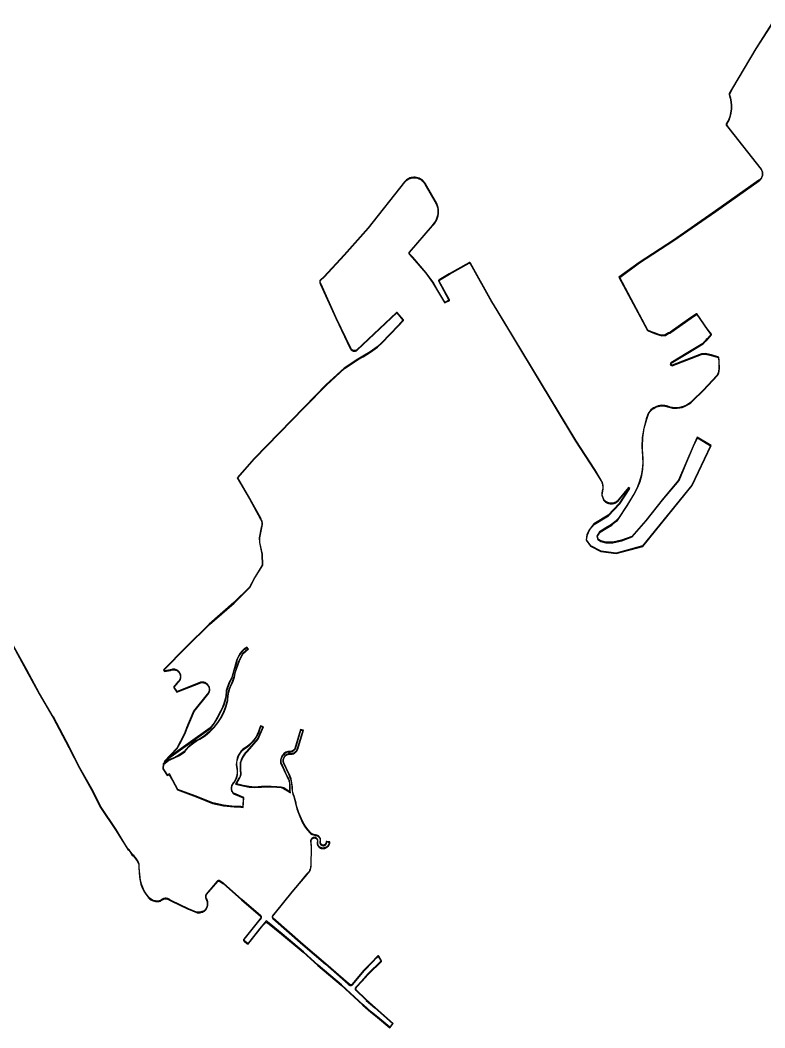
# Model space of a CAD drawing. Header units: millimetres. Extents: x 676447 to 689606, y 7455628 to 7463967.
# Drawn here: x 679848 to 680904, y 7461686 to 7463115 of the extents above; entities that cross this region are included whole.
import ezdxf

# ---------------------------------------------------------------- set-up
doc = ezdxf.new("R2010")
doc.units = ezdxf.units.MM
doc.header["$LTSCALE"] = 0.1
doc.header["$MEASUREMENT"] = 0
doc.layers.add('MUB_MEIOFIO', color=7, linetype='Continuous')
doc.layers.add('MUB_QUADRAS', color=7, linetype='Continuous')

msp = doc.modelspace()

# ---------------------------------------------------------------- linework, layer by layer
at = {"layer": 'MUB_MEIOFIO', "color": 244, "linetype": 'Continuous'}
msp.add_lwpolyline([(680916.5, 7463115), (680890.8, 7463074.9), (680890.8, 7463074.8), (680857.6, 7463019.1), (680853.1, 7463011), (680853, 7463010.9), (680852.9, 7463010.7), (680852.9, 7463010.5), (680852.9, 7463010.3), (680852.9, 7463010.2), (680852.9, 7463009.9), (680852.9, 7463009.8), (680852.9, 7463009.7), (680854.6, 7463004.2), (680855.5, 7462999.3), (680855.9, 7462994), (680855.8, 7462988.7), (680855.1, 7462983.4), (680853.8, 7462978.3), (680852, 7462973.3), (680848.8, 7462967.8), (680848.8, 7462967.8), (680848.8, 7462967.7), (680848.7, 7462967.5), (680848.6, 7462967.3), (680848.6, 7462967.2), (680848.6, 7462967), (680848.6, 7462966.8), (680848.7, 7462966.6), (680848.7, 7462966.4), (680848.8, 7462966.2), (680848.9, 7462966.1), (680849, 7462965.9), (680852.5, 7462961.2), (680898.2, 7462903.2), (680898.8, 7462902.2), (680899.3, 7462901.1), (680899.6, 7462900), (680899.9, 7462898.8), (680900, 7462897.7), (680900, 7462896.5), (680899.9, 7462895.4), (680899.6, 7462894.2), (680899.3, 7462893.1), (680898.8, 7462892.1), (680898.2, 7462891.1), (680897.5, 7462890.1), (680896.7, 7462889.3), (680895.9, 7462888.5), (680895.2, 7462888), (680833.5, 7462844.6), (680774.1, 7462803.2), (680725.5, 7462771.5), (680696.8, 7462750.4), (680737.1, 7462674.8), (680742.5, 7462672.5), (680748.5, 7462670.4), (680753, 7462668.7), (680757.7, 7462667.5), (680762.7, 7462668), (680767.2, 7462670.8), (680769.8, 7462671.4), (680769.9, 7462671.9), (680769.9, 7462672), (680769.9, 7462672), (680770, 7462672), (680770, 7462672), (680770, 7462672.1), (680770.1, 7462672.1), (680799.3, 7462692.5), (680806.9, 7462697.9), (680806.9, 7462697.9), (680807, 7462697.9), (680807, 7462697.9), (680807, 7462697.9), (680807, 7462697.9), (680807.1, 7462697.9), (680807.1, 7462697.9), (680807.1, 7462697.9), (680807.1, 7462697.9), (680807.2, 7462697.9), (680807.2, 7462697.9), (680807.2, 7462697.9), (680821.9, 7462676.5), (680827.2, 7462669.5), (680827.2, 7462669.5), (680827.2, 7462669.5), (680827.2, 7462669.5), (680827.2, 7462669.4), (680827.2, 7462669.4), (680827.2, 7462669.4), (680827.2, 7462669.4), (680827.2, 7462669.3), (680827.2, 7462669.3), (680827.2, 7462669.3), (680822.1, 7462663.5), (680820.6, 7462662), (680818.8, 7462660.3), (680817.3, 7462658.5), (680815.5, 7462656.7), (680813.5, 7462655.1), (680794.2, 7462643.7), (680770.3, 7462629.2), (680769.6, 7462626.5), (680772.1, 7462625), (680813.9, 7462640.9), (680819.7, 7462641.4), (680827.6, 7462639.6), (680837.5, 7462636.6), (680838.2, 7462632.1), (680838.2, 7462627.8), (680838.6, 7462624.2), (680838.5, 7462620.9), (680838, 7462617.4), (680837.4, 7462614.8), (680836.6, 7462612.9), (680835.7, 7462611.4), (680816, 7462590.3), (680800.5, 7462575.4), (680800.5, 7462575.3), (680798, 7462573), (680795.3, 7462571), (680792.4, 7462569.2), (680789.3, 7462567.8), (680786.1, 7462566.7), (680782.8, 7462566), (680779.4, 7462565.5), (680776.1, 7462565.5), (680772.7, 7462565.8), (680769.4, 7462566.5), (680766.1, 7462567.5), (680764.3, 7462568), (680762, 7462568.6), (680759.6, 7462568.8), (680757.2, 7462568.9), (680754.8, 7462568.6), (680752.4, 7462568.2), (680750.2, 7462567.4), (680747.9, 7462566.5), (680745.9, 7462565.3), (680743.9, 7462563.9), (680742.1, 7462562.3), (680740.5, 7462560.6), (680739, 7462558.6), (680737.8, 7462556.5), (680735.4, 7462549.6), (680732, 7462536.7), (680729.9, 7462523.5), (680729.2, 7462510.1), (680730, 7462496.7), (680730.1, 7462495.5), (680730.5, 7462486.8), (680729.9, 7462478.1), (680728.5, 7462469.6), (680726.1, 7462461.2), (680722.9, 7462453.1), (680719.1, 7462445.5), (680708, 7462426.7), (680696.1, 7462409.1), (680694, 7462406.4), (680691.6, 7462404.2), (680686.2, 7462399.7), (680678.4, 7462395.1), (680669.4, 7462389.5), (680665.5, 7462383.5), (680666.7, 7462378.5), (680671.2, 7462376), (680678, 7462373.9), (680688, 7462373.9), (680700.8, 7462376.9), (680715.6, 7462382.4), (680735.5, 7462405.1), (680758.7, 7462434.5), (680782, 7462462.4), (680792.1, 7462486.5), (680802.6, 7462510.8), (680808.1, 7462522.7), (680826.4, 7462511.6), (680799.9, 7462455.8), (680730.2, 7462369.6), (680692.8, 7462359.4), (680671.5, 7462362.2), (680657, 7462369.8), (680651, 7462378.1), (680652.1, 7462385.5), (680655.7, 7462392.6), (680661.8, 7462400), (680682.2, 7462412.3), (680697.8, 7462429.4), (680712.1, 7462451), (680710.1, 7462452.6), (680694.5, 7462433.3), (680694.2, 7462433.1), (680693.8, 7462432.8), (680693.4, 7462432.5), (680693, 7462432.2), (680692.7, 7462432), (680692.3, 7462431.8), (680691.9, 7462431.5), (680691.4, 7462431.3), (680691, 7462431.2), (680690.6, 7462431), (680690.2, 7462430.8), (680689.7, 7462430.7), (680689.3, 7462430.6), (680688.8, 7462430.4), (680688.4, 7462430.3), (680687.9, 7462430.3), (680687.5, 7462430.2), (680687, 7462430.2), (680686.6, 7462430.1), (680686.1, 7462430.1), (680685.6, 7462430.1), (680685.2, 7462430.1), (680684.7, 7462430.1), (680684.3, 7462430.2), (680683.8, 7462430.3), (680683.3, 7462430.3), (680682.9, 7462430.4), (680682.4, 7462430.5), (680682, 7462430.7), (680681.6, 7462430.8), (680681.1, 7462431), (680680.7, 7462431.1), (680680.3, 7462431.3), (680679.9, 7462431.5), (680679.5, 7462431.7), (680679.1, 7462432), (680678.7, 7462432.2), (680678.3, 7462432.5), (680677.9, 7462432.7), (680677.5, 7462433), (680677.2, 7462433.3), (680676.8, 7462433.6), (680676.5, 7462433.9), (680676.2, 7462434.3), (680675.9, 7462434.6), (680675.6, 7462434.9), (680675.4, 7462435.2), (680673.1, 7462441.4), (680673.3, 7462444.4), (680673.8, 7462447.5), (680673.8, 7462447.5), (680674.2, 7462449.4), (680674.5, 7462451.4), (680674.6, 7462453.4), (680674.4, 7462455.4), (680674.1, 7462457.4), (680673.5, 7462459.3), (680672.7, 7462461.1), (680671.8, 7462462.9), (680662.5, 7462477.8), (680636.1, 7462518.7), (680524.3, 7462703.9), (680516.8, 7462716), (680486.5, 7462770.3), (680486.4, 7462770.5), (680486.3, 7462770.6), (680486.1, 7462770.7), (680486, 7462770.8), (680485.9, 7462771), (680485.7, 7462771), (680485.5, 7462771.1), (680485.3, 7462771.2), (680485.2, 7462771.2), (680485, 7462771.2), (680484.8, 7462771.2), (680484.6, 7462771.2), (680484.4, 7462771.1), (680484.2, 7462771.1), (680484.1, 7462771), (680456.3, 7462755.4), (680441.9, 7462747), (680441.8, 7462746.9), (680441.6, 7462746.8), (680441.5, 7462746.6), (680441.4, 7462746.5), (680441.3, 7462746.3), (680441.2, 7462746.2), (680441.1, 7462746), (680441.1, 7462745.8), (680441, 7462745.6), (680441, 7462745.4), (680441, 7462745.3), (680441, 7462745.1), (680441.1, 7462744.9), (680441.2, 7462744.7), (680441.2, 7462744.6), (680455.8, 7462718.2), (680455.8, 7462718.2), (680455.9, 7462718.1), (680455.9, 7462718.1), (680455.9, 7462718), (680455.9, 7462718), (680455.9, 7462718), (680455.9, 7462718), (680455.9, 7462717.9), (680455.9, 7462717.9), (680455.9, 7462717.9), (680455.8, 7462717.9), (680455.8, 7462717.9), (680455.8, 7462717.8), (680455.8, 7462717.8), (680455.8, 7462717.8), (680450.2, 7462715.2), (680450.2, 7462715.2), (680450.2, 7462715.2), (680450.1, 7462715.2), (680450.1, 7462715.2), (680450.1, 7462715.2), (680450, 7462715.2), (680450, 7462715.2), (680450, 7462715.3), (680438.8, 7462734.1), (680433.2, 7462743.4), (680423.6, 7462756.8), (680404.7, 7462778.8), (680400, 7462783.9), (680399.9, 7462784), (680399.8, 7462784.1), (680399.8, 7462784.3), (680399.7, 7462784.4), (680399.7, 7462784.5), (680399.6, 7462784.6), (680399.6, 7462784.7), (680399.6, 7462784.9), (680399.7, 7462785), (680399.7, 7462785.1), (680399.7, 7462785.2), (680399.8, 7462785.3), (680399.8, 7462785.4), (680399.9, 7462785.6), (680432.5, 7462823.4), (680433.7, 7462824.7), (680435.6, 7462827), (680437.2, 7462829.5), (680438.6, 7462832.1), (680439.6, 7462834.8), (680440.4, 7462837.7), (680440.8, 7462840.6), (680441, 7462843.6), (680440.8, 7462846.5), (680440.4, 7462849.5), (680439.6, 7462852.3), (680438.5, 7462855.1), (680422.4, 7462882.8), (680421.9, 7462883.7), (680420.8, 7462885.2), (680419.6, 7462886.7), (680418.2, 7462888), (680416.7, 7462889.1), (680415.1, 7462890.1), (680413.4, 7462890.9), (680411.6, 7462891.5), (680409.8, 7462892), (680407.9, 7462892.2), (680406, 7462892.3), (680404.1, 7462892.1), (680402.3, 7462891.8), (680400.4, 7462891.2), (680398.7, 7462890.5), (680397, 7462889.6), (680395.5, 7462888.5), (680394, 7462887.3), (680392.7, 7462885.9), (680341.2, 7462820.4), (680307.2, 7462782.4), (680278.2, 7462751.1), (680273.6, 7462746.8), (680273.4, 7462746.5), (680273.1, 7462746.2), (680272.9, 7462745.8), (680272.7, 7462745.5), (680272.6, 7462745.1), (680272.5, 7462744.7), (680272.5, 7462744.3), (680272.5, 7462743.9), (680272.5, 7462743.5), (680272.6, 7462743.1), (680272.7, 7462742.8), (680272.8, 7462742.4), (680273.9, 7462740.2), (680295.3, 7462692.7), (680315.9, 7462649.3), (680316.1, 7462648.8), (680316.5, 7462648.3), (680316.9, 7462647.7), (680317.5, 7462647.3), (680318, 7462646.8), (680318.6, 7462646.5), (680319.2, 7462646.2), (680319.8, 7462645.9), (680320.5, 7462645.8), (680321.2, 7462645.7), (680321.9, 7462645.6), (680322.6, 7462645.7), (680323.2, 7462645.8), (680323.9, 7462646), (680324.6, 7462646.3), (680325.2, 7462646.6), (680325.8, 7462647), (680381.8, 7462699.8), (680390.5, 7462689.6), (680383.8, 7462681.9), (680360.2, 7462657.5), (680353.9, 7462652), (680344.2, 7462644.7), (680333.7, 7462638.5), (680326.6, 7462634.5), (680307.2, 7462621.5), (680281.6, 7462598.2), (680250.6, 7462566.5), (680179.7, 7462493.7), (680155.4, 7462466.3), (680172.8, 7462436.3), (680188.8, 7462407.4), (680189.5, 7462406), (680190, 7462404.6), (680190.3, 7462403.1), (680190.5, 7462401.6), (680190.6, 7462400.1), (680190.4, 7462398.6), (680190.1, 7462397.1), (680189.7, 7462395.6), (680186.7, 7462381.1), (680187, 7462374.2), (680190.6, 7462357.7), (680191.1, 7462342.3), (680179.9, 7462324.5), (680173, 7462311.2), (680150.7, 7462289.1), (680115.6, 7462258.6), (680083.4, 7462226.4), (680051.1, 7462194.1), (680052.5, 7462191.6), (680061, 7462192.9), (680062, 7462193.4), (680063, 7462193.7), (680064, 7462193.9), (680065, 7462193.9), (680066, 7462193.9), (680067, 7462193.8), (680068, 7462193.6), (680069, 7462193.2), (680069.9, 7462192.8), (680070.7, 7462192.3), (680071.6, 7462191.7), (680072.3, 7462191), (680073, 7462190.2), (680073.5, 7462189.4), (680074, 7462188.5), (680074.4, 7462187.5), (680074.7, 7462186.6), (680074.9, 7462185.6), (680075, 7462184.6), (680075, 7462183.5), (680074.8, 7462182.5), (680074.6, 7462181.6), (680074.3, 7462180.6), (680073.8, 7462179.7), (680073.3, 7462178.8), (680072.7, 7462178), (680072, 7462177.3), (680071.3, 7462176.7), (680065.2, 7462169.4), (680070.2, 7462162.3), (680103.9, 7462175.5), (680104.8, 7462175.7), (680105.9, 7462175.8), (680106.9, 7462175.7), (680107.9, 7462175.6), (680108.9, 7462175.3), (680109.9, 7462175), (680110.8, 7462174.5), (680111.7, 7462174), (680112.5, 7462173.3), (680113.2, 7462172.6), (680113.9, 7462171.8), (680114.4, 7462170.9), (680114.9, 7462170), (680115.3, 7462169.1), (680115.6, 7462168.1), (680115.8, 7462167.1), (680115.8, 7462166), (680115.8, 7462165), (680115.6, 7462164), (680115.4, 7462163), (680115, 7462162), (680114.6, 7462161.1), (680114, 7462160.2), (680113.4, 7462159.4), (680113.2, 7462159.2), (680093.8, 7462135.4), (680092.7, 7462132.9), (680083.8, 7462111.6), (680080.9, 7462103.7), (680075.4, 7462092.7), (680070, 7462082.7), (680052, 7462063.8), (680118, 7462111.3), (680123.3, 7462118.2), (680127.9, 7462125.7), (680131.2, 7462132.5), (680134.3, 7462138.2), (680136.9, 7462144.2), (680138.9, 7462150.5), (680140.2, 7462157), (680140.8, 7462163.5), (680140.8, 7462164.2), (680144.7, 7462174.9), (680148.5, 7462182.9), (680155.4, 7462206.7), (680156.7, 7462210.3), (680158.4, 7462213.7), (680160.5, 7462216.9), (680162.9, 7462219.9), (680165.6, 7462222.7), (680166.2, 7462223.3), (680169.1, 7462225.1), (680170.7, 7462223.2), (680163, 7462216.6), (680158, 7462206.7), (680154.1, 7462196.5), (680152.6, 7462191.2), (680150.9, 7462183.8), (680148.6, 7462176.8), (680145.5, 7462170), (680144.2, 7462167.6), (680142.7, 7462162.5), (680141.8, 7462157.3), (680141.4, 7462152), (680141.4, 7462150.4), (680139.2, 7462142.1), (680136.2, 7462134.1), (680132.3, 7462126.4), (680127.7, 7462119.2), (680122.3, 7462112.5), (680116.2, 7462106.4), (680112.8, 7462103.5), (680109.6, 7462100.9), (680102.4, 7462096.2), (680097, 7462093.3), (680091.8, 7462089.7), (680087.1, 7462085.5), (680082.8, 7462080.9), (680080.6, 7462078.2), (680073.4, 7462073.3), (680065.6, 7462069.1), (680057.6, 7462065.8), (680050.7, 7462060.4), (680050.2, 7462053.4), (680056.3, 7462043.9), (680059.2, 7462045.2), (680063.7, 7462036.9), (680070.9, 7462023.8), (680097.3, 7462014), (680120.7, 7462004.5), (680136, 7462001.2), (680151.5, 7461999.5), (680160.6, 7461999.2), (680164.2, 7461998.8), (680164.8, 7462012.8), (680150.7, 7462018.9), (680150, 7462019.5), (680149.4, 7462020.4), (680148.9, 7462021.3), (680148.5, 7462022.2), (680148.1, 7462023.2), (680147.9, 7462024.2), (680147.8, 7462025.2), (680147.7, 7462026.2), (680147.8, 7462027.3), (680148, 7462028.3), (680148.3, 7462029.3), (680148.7, 7462030.2), (680149.2, 7462031.1), (680149.8, 7462032), (680150.3, 7462032.5), (680151.9, 7462034.7), (680153.3, 7462037.1), (680154.4, 7462039.7), (680155.3, 7462042.4), (680155.9, 7462045.1), (680156.2, 7462047.9), (680156.2, 7462050.7), (680155.9, 7462053.4), (680155.9, 7462053.6), (680155.3, 7462056.6), (680155.1, 7462059.5), (680155.2, 7462062.5), (680155.7, 7462065.4), (680156.4, 7462068.2), (680157.4, 7462071), (680158.7, 7462073.7), (680160.2, 7462076.1), (680162.1, 7462078.5), (680164.1, 7462080.6), (680166.2, 7462082.4), (680170, 7462084.7), (680173.6, 7462087.4), (680177, 7462090.6), (680179.9, 7462094.1), (680182.5, 7462097.8), (680184.7, 7462101.8), (680186.5, 7462106), (680187.5, 7462109.2), (680189.1, 7462113.6), (680191.8, 7462112.7), (680184.4, 7462095.9), (680169.4, 7462078.6), (680167.1, 7462076.2), (680165, 7462073.5), (680163.2, 7462070.6), (680161.7, 7462067.6), (680160.5, 7462064.4), (680159.9, 7462061.8), (680159.8, 7462060), (680159.7, 7462054.7), (680159.9, 7462049.8), (680160.2, 7462048.6), (680160.3, 7462047.6), (680160.3, 7462046.5), (680160.2, 7462045.4), (680159.9, 7462044.3), (680159.6, 7462043.3), (680159.2, 7462042.3), (680158.6, 7462041.4), (680157.9, 7462040.4), (680157.9, 7462040.3), (680153.3, 7462031.7), (680163.6, 7462029.3), (680172.5, 7462027.6), (680180.8, 7462026.8), (680189.9, 7462027.5), (680203.8, 7462027.8), (680211.8, 7462027.3), (680217.8, 7462026.8), (680221.2, 7462025.7), (680227.1, 7462022.3), (680230.9, 7462019.6), (680230.7, 7462023.1), (680230.6, 7462024.5), (680230.5, 7462027), (680230.6, 7462029), (680230.6, 7462031.5), (680230.3, 7462034), (680229.7, 7462036.5), (680228.9, 7462038.9), (680227.8, 7462041.2), (680226.6, 7462043.3), (680217.9, 7462062.4), (680217.8, 7462062.5), (680217.8, 7462064), (680217.8, 7462065.5), (680218.1, 7462067), (680218.5, 7462068.4), (680219, 7462069.8), (680219.6, 7462071.1), (680220.5, 7462072.3), (680221.4, 7462073.5), (680222.4, 7462074.5), (680223.6, 7462075.5), (680224.8, 7462076.3), (680226.1, 7462077), (680227.3, 7462077.4), (680227.4, 7462077.4), (680228.4, 7462077.3), (680229.5, 7462077.2), (680230.6, 7462077.3), (680231.7, 7462077.5), (680232.7, 7462077.8), (680233.8, 7462078.2), (680234.7, 7462078.7), (680235.6, 7462079.3), (680236.5, 7462080), (680237.2, 7462080.7), (680238, 7462081.7), (680245.9, 7462108.4), (680248.8, 7462107.8), (680240.7, 7462081.8), (680240.7, 7462081.6), (680240.3, 7462080.7), (680239.8, 7462079.8), (680239.2, 7462078.9), (680238.6, 7462078.1), (680237.9, 7462077.4), (680237, 7462076.8), (680236.2, 7462076.2), (680235.3, 7462075.8), (680234.3, 7462075.4), (680233.3, 7462075.1), (680232.3, 7462075), (680231.3, 7462075), (680230.1, 7462075), (680229.7, 7462075), (680228.7, 7462074.9), (680227.7, 7462074.7), (680226.7, 7462074.4), (680225.8, 7462073.9), (680224.9, 7462073.4), (680224, 7462072.8), (680223.3, 7462072.1), (680222.6, 7462071.4), (680222, 7462070.5), (680221.5, 7462069.6), (680221.1, 7462068.7), (680220.7, 7462067.7), (680220.5, 7462066.7), (680220.4, 7462065.7), (680220.4, 7462064.6), (680220.5, 7462063.6), (680220.8, 7462062.6), (680221.1, 7462061.6), (680228.2, 7462046.4), (680229.2, 7462044.1), (680231.1, 7462038.8), (680232.4, 7462033.4), (680233.1, 7462028), (680233.1, 7462025.7), (680233.3, 7462022.7), (680233.8, 7462019.8), (680234.6, 7462017), (680235.7, 7462014.4), (680238.4, 7462004.4), (680238.6, 7462002.8), (680240.2, 7461996.7), (680242.3, 7461990.8), (680247.9, 7461977.8), (680251.1, 7461972.3), (680254.9, 7461966.9), (680259.3, 7461962), (680259.6, 7461961.8), (680261.7, 7461960.6), (680263.9, 7461959.7), (680266.2, 7461959.1), (680268.5, 7461958.7), (680269.1, 7461958.4), (680269.7, 7461958.1), (680270.3, 7461957.7), (680270.9, 7461957.3), (680271.4, 7461956.8), (680271.8, 7461956.2), (680272.2, 7461955.6), (680272.5, 7461955), (680272.8, 7461954.3), (680273, 7461953.6), (680273.1, 7461952.9), (680273.1, 7461952.2), (680273.1, 7461951.5), (680273, 7461950.8), (680272.9, 7461950.5), (680272.8, 7461950), (680272.8, 7461949.5), (680272.8, 7461949), (680272.8, 7461948.5), (680272.9, 7461948), (680273.1, 7461947.6), (680273.3, 7461947.1), (680273.6, 7461946.7), (680273.9, 7461946.3), (680274.2, 7461945.9), (680274.6, 7461945.6), (680275, 7461945.3), (680275.4, 7461945), (680275.9, 7461944.8), (680276.3, 7461944.7), (680276.8, 7461944.6), (680277.3, 7461944.5), (680277.8, 7461944.5), (680278.3, 7461944.6), (680278.8, 7461944.7), (680279.3, 7461944.8), (680279.8, 7461945), (680280.2, 7461945.3), (680280.6, 7461945.6), (680281, 7461945.9), (680281.3, 7461946.3), (680281.6, 7461946.7), (680281.8, 7461947.1), (680282, 7461947.6), (680282.2, 7461948.1), (680282.3, 7461948.6), (680282.3, 7461948.6), (680282.6, 7461949.9), (680286.2, 7461949.2), (680286, 7461948), (680285.9, 7461947.9), (680285.6, 7461947), (680285.2, 7461946.1), (680284.7, 7461945.3), (680284.2, 7461944.5), (680283.5, 7461943.8), (680282.8, 7461943.2), (680282, 7461942.6), (680281.2, 7461942.2), (680280.3, 7461941.8), (680279.4, 7461941.5), (680278.4, 7461941.3), (680277.5, 7461941.2), (680276.5, 7461941.2), (680276.4, 7461941.2), (680275.7, 7461941.3), (680275, 7461941.4), (680274.3, 7461941.7), (680273.6, 7461941.9), (680273, 7461942.3), (680272.4, 7461942.7), (680271.9, 7461943.2), (680271.4, 7461943.7), (680270.9, 7461944.3), (680270.6, 7461944.9), (680270.3, 7461945.6), (680270, 7461946.3), (680269.9, 7461947), (680269.8, 7461947.7), (680269.8, 7461948.4), (680269.8, 7461949.2), (680270, 7461949.9), (680270.1, 7461950.4), (680270.1, 7461950.9), (680270.1, 7461951.4), (680270.1, 7461952), (680269.9, 7461952.5), (680269.8, 7461953), (680269.5, 7461953.5), (680269.2, 7461954), (680268.9, 7461954.4), (680268.6, 7461954.8), (680268.1, 7461955.2), (680267.7, 7461955.5), (680267.2, 7461955.8), (680266.7, 7461956), (680266.2, 7461956.2), (680265.7, 7461956.3), (680265.1, 7461956.3), (680264.6, 7461956.3), (680264, 7461956.2), (680263.5, 7461956.1), (680263, 7461955.9), (680262.5, 7461955.7), (680262, 7461955.4), (680261.6, 7461955.1), (680261.2, 7461954.7), (680260.8, 7461954.3), (680260.5, 7461953.9), (680260.2, 7461953.4), (680260, 7461952.9), (680259.9, 7461952.4), (680259.7, 7461951.8), (680259.7, 7461951.3), (680260.2, 7461942), (680259.8, 7461917.1), (680259.8, 7461916.2), (680259.7, 7461914.5), (680259.4, 7461912.8), (680258.9, 7461911.2), (680258.2, 7461909.6), (680257.4, 7461908.1), (680256.4, 7461906.7), (680255.3, 7461905.5), (680254, 7461904.2), (680243.2, 7461891.3), (680243.2, 7461891.3), (680233.1, 7461879.2), (680233.1, 7461879.1), (680209.2, 7461849.7), (680206, 7461845.9), (680205.9, 7461845.8), (680205.9, 7461845.7), (680205.8, 7461845.6), (680205.7, 7461845.5), (680205.7, 7461845.4), (680205.6, 7461845.3), (680205.5, 7461845.2), (680205.5, 7461845), (680205.4, 7461844.9), (680205.4, 7461844.8), (680205.4, 7461844.7), (680205.3, 7461844.5), (680205.3, 7461844.4), (680205.3, 7461844.3), (680205.3, 7461844.2), (680205.2, 7461844), (680205.2, 7461843.9), (680205.2, 7461843.8), (680205.2, 7461843.7), (680205.2, 7461843.5), (680205.2, 7461843.4), (680205.2, 7461843.3), (680205.2, 7461843.1), (680205.3, 7461843), (680205.3, 7461842.9), (680205.3, 7461842.8), (680205.3, 7461842.6), (680205.4, 7461842.5), (680205.4, 7461842.4), (680205.5, 7461842.3), (680205.5, 7461842.1), (680205.6, 7461842), (680205.6, 7461841.9), (680205.7, 7461841.8), (680205.7, 7461841.7), (680205.8, 7461841.6), (680205.9, 7461841.5), (680205.9, 7461841.4), (680206, 7461841.3), (680206.1, 7461841.2), (680206.2, 7461841.1), (680248.6, 7461804), (680280.9, 7461776.6), (680313, 7461748.4), (680314.9, 7461746.9), (680315.1, 7461746.7), (680315.4, 7461746.5), (680315.6, 7461746.4), (680315.9, 7461746.3), (680316.2, 7461746.3), (680316.5, 7461746.3), (680316.8, 7461746.3), (680317.1, 7461746.3), (680317.4, 7461746.3), (680317.6, 7461746.4), (680317.9, 7461746.6), (680318.2, 7461746.7), (680318.4, 7461746.9), (680318.6, 7461747.1), (680318.8, 7461747.2), (680335.9, 7461767.5), (680347.8, 7461779.8), (680353.2, 7461785.6), (680353.2, 7461785.6), (680355.2, 7461787.4), (680355.2, 7461787.5), (680355.3, 7461787.5), (680355.3, 7461787.5), (680355.3, 7461787.5), (680355.3, 7461787.5), (680355.3, 7461787.5), (680355.4, 7461787.5), (680355.4, 7461787.5), (680355.4, 7461787.5), (680355.4, 7461787.5), (680355.5, 7461787.5), (680355.5, 7461787.5), (680355.5, 7461787.5), (680355.5, 7461787.5), (680355.5, 7461787.4), (680355.5, 7461787.4), (680355.6, 7461787.3), (680359.5, 7461781), (680359.5, 7461781), (680359.5, 7461780.9), (680359.5, 7461780.9), (680359.5, 7461780.9), (680359.5, 7461780.9), (680359.5, 7461780.8), (680359.5, 7461780.8), (680359.5, 7461780.8), (680359.5, 7461780.8), (680359.5, 7461780.7), (680359.4, 7461780.7), (680341.1, 7461763.1), (680340.7, 7461762.7), (680331.7, 7461752.6), (680324.8, 7461744.9), (680322.9, 7461742.4), (680322.8, 7461742.3), (680322.7, 7461742.1), (680322.7, 7461741.9), (680322.6, 7461741.7), (680322.6, 7461741.7), (680322.6, 7461741.6), (680322.6, 7461741.4), (680322.6, 7461741.2), (680322.6, 7461741), (680322.7, 7461740.8), (680322.7, 7461740.7), (680322.8, 7461740.5), (680322.9, 7461740.3), (680323, 7461740.2), (680323.1, 7461740.1), (680338.6, 7461725.3), (680338.6, 7461725.2), (680350.5, 7461714.7), (680375.9, 7461692.2), (680371.8, 7461687.4), (680355.1, 7461701.3), (680345.7, 7461709.2), (680334.4, 7461718.9), (680334.3, 7461718.9), (680303.5, 7461747.2), (680303.5, 7461747.2), (680270.5, 7461775.2), (680270.5, 7461775.2), (680249.4, 7461794.2), (680219.1, 7461819.7), (680200.8, 7461834.5), (680196.5, 7461837.9), (680187.2, 7461826.6), (680171.4, 7461806.6), (680171.3, 7461806.5), (680171.2, 7461806.4), (680171.1, 7461806.4), (680171, 7461806.3), (680170.9, 7461806.3), (680170.8, 7461806.2), (680170.7, 7461806.2), (680170.5, 7461806.2), (680170.4, 7461806.2), (680170.3, 7461806.2), (680170.2, 7461806.2), (680170.1, 7461806.3), (680169.9, 7461806.3), (680169.8, 7461806.4), (680169.7, 7461806.4), (680169.7, 7461806.4), (680165.9, 7461809.7), (680165.8, 7461809.8), (680165.7, 7461809.9), (680165.6, 7461810.1), (680165.4, 7461810.2), (680165.4, 7461810.3), (680165.3, 7461810.4), (680165.3, 7461810.5), (680165.3, 7461810.6), (680165.2, 7461810.8), (680165.3, 7461810.9), (680165.3, 7461811), (680165.3, 7461811.1), (680165.3, 7461811.2), (680165.5, 7461811.5), (680165.5, 7461811.6), (680188.3, 7461839.9), (680188.4, 7461840), (680189.5, 7461841.5), (680189.6, 7461841.7), (680189.8, 7461842), (680189.9, 7461842.3), (680190, 7461842.6), (680190, 7461842.8), (680190, 7461843.1), (680190, 7461843.4), (680190, 7461843.7), (680189.9, 7461844), (680189.8, 7461844.3), (680189.6, 7461844.6), (680189.5, 7461844.8), (680189.3, 7461845), (680189.1, 7461845.2), (680189.1, 7461845.2), (680162.1, 7461868.3), (680162.1, 7461868.3), (680136, 7461891.3), (680135.9, 7461891.4), (680131, 7461894.7), (680130.7, 7461894.8), (680130.5, 7461895), (680130.2, 7461895.1), (680129.9, 7461895.1), (680129.3, 7461895.1), (680129, 7461895.1), (680128.7, 7461895.1), (680128.4, 7461895), (680128.2, 7461894.8), (680127.9, 7461894.7), (680127.7, 7461894.5), (680127.5, 7461894.3), (680127.3, 7461894.2), (680111.5, 7461875.8), (680111.2, 7461875.1), (680110.9, 7461874.4), (680110.7, 7461873.7), (680110.6, 7461873), (680110.6, 7461872.3), (680110.6, 7461871.6), (680110.7, 7461870.6), (680110.9, 7461870.1), (680111.1, 7461869.4), (680111.6, 7461868.7), (680112.2, 7461867.5), (680112.7, 7461866.1), (680113, 7461864.7), (680113.2, 7461863.3), (680113.2, 7461861.9), (680113.1, 7461860.5), (680112.9, 7461859.1), (680112.5, 7461857.8), (680111.9, 7461856.4), (680111.2, 7461855.2), (680110.8, 7461854.6), (680110.7, 7461854.3), (680110.6, 7461854.2), (680110.2, 7461853.6), (680109.6, 7461853.2), (680108.8, 7461852.6), (680107.6, 7461851.8), (680106, 7461851.3), (680105.6, 7461851.1), (680105.3, 7461851), (680104, 7461850.6), (680102.8, 7461850.3), (680101.5, 7461850.2), (680100.2, 7461850.2), (680098.9, 7461850.3), (680098.1, 7461850.4), (680086.6, 7461855.2), (680086.6, 7461855.2), (680061.9, 7461866.8), (680061.1, 7461867.5), (680060.2, 7461868.2), (680059.2, 7461868.7), (680058.1, 7461869.2), (680057, 7461869.6), (680055.9, 7461869.8), (680054.7, 7461869.9), (680053.6, 7461869.9), (680052.4, 7461869.8), (680051.3, 7461869.5), (680050.2, 7461869.1), (680049.2, 7461868.7), (680048.1, 7461868.1), (680047.2, 7461867.4), (680046.4, 7461866.6), (680046.3, 7461866.5), (680044.9, 7461866.2), (680043.2, 7461866), (680041.6, 7461866), (680039.9, 7461866.2), (680038.3, 7461866.5), (680036.7, 7461867), (680035.2, 7461867.7), (680033.7, 7461868.5), (680032.4, 7461869.5), (680031.1, 7461870.6), (680030, 7461871.8), (680029.9, 7461872), (680026.6, 7461876.1), (680023.9, 7461880.5), (680021.6, 7461885.1), (680019.8, 7461890), (680018.6, 7461895), (680017.9, 7461900), (680016.8, 7461913.2), (680016.8, 7461918.1), (680015, 7461922.3), (680012.8, 7461925.8), (680008.9, 7461930.4), (680007.5, 7461931.4), (680004, 7461936.8), (680002.4, 7461938.6), (680001.2, 7461939.8), (679993.9, 7461950.9), (679983.9, 7461967.6), (679962.5, 7461999.2), (679949.3, 7462025.1), (679932.7, 7462055), (679917.7, 7462084.1), (679895, 7462127), (679894.9, 7462127.1), (679875.4, 7462160.2), (679875.4, 7462160.3), (679857.1, 7462193.8), (679838.6, 7462227.8)], dxfattribs=at)
at = {"layer": 'MUB_QUADRAS', "linetype": 'Continuous'}
msp.add_lwpolyline([(679838, 7462227.4), (679856.4, 7462193.4), (679874.7, 7462159.9), (679874.7, 7462159.9), (679894.2, 7462126.7), (679894.3, 7462126.6), (679917, 7462083.8), (679932, 7462054.6), (679948.5, 7462024.8), (679961.8, 7461998.8), (679983.2, 7461967.1), (679993.2, 7461950.5), (680000.6, 7461939.2), (680001.8, 7461938.1), (680003.4, 7461936.3), (680006.9, 7461930.8), (680008.4, 7461929.8), (680012.1, 7461925.3), (680014.3, 7461921.9), (680016, 7461918), (680016, 7461913.2), (680017.1, 7461899.9), (680017.8, 7461894.9), (680019.1, 7461889.8), (680020.9, 7461884.8), (680023.2, 7461880.1), (680026, 7461875.6), (680029.2, 7461871.5), (680029.4, 7461871.3), (680030.6, 7461870), (680031.9, 7461868.8), (680033.3, 7461867.8), (680034.8, 7461867), (680036.4, 7461866.3), (680038.1, 7461865.7), (680039.8, 7461865.4), (680041.5, 7461865.2), (680043.3, 7461865.2), (680045, 7461865.4), (680046.7, 7461865.8), (680046.9, 7461866.1), (680047.7, 7461866.8), (680048.6, 7461867.4), (680049.5, 7461868), (680050.5, 7461868.4), (680051.5, 7461868.7), (680052.6, 7461869), (680053.6, 7461869.1), (680054.7, 7461869.1), (680055.8, 7461869), (680056.8, 7461868.8), (680057.8, 7461868.5), (680058.8, 7461868), (680059.7, 7461867.5), (680060.6, 7461866.9), (680061.4, 7461866.2), (680086.2, 7461854.5), (680086.3, 7461854.5), (680097.8, 7461849.7), (680098.8, 7461849.5), (680100.1, 7461849.4), (680101.5, 7461849.4), (680102.9, 7461849.5), (680104.2, 7461849.8), (680105.5, 7461850.3), (680105.9, 7461850.4), (680106.3, 7461850.5), (680107.9, 7461851.1), (680109.3, 7461851.9), (680110.1, 7461852.6), (680110.8, 7461853.1), (680111.3, 7461853.7), (680111.4, 7461853.9), (680111.5, 7461854.1), (680111.9, 7461854.8), (680112.6, 7461856.1), (680113.2, 7461857.5), (680113.6, 7461858.9), (680113.9, 7461860.4), (680114, 7461861.9), (680114, 7461863.4), (680113.8, 7461864.9), (680113.4, 7461866.3), (680112.9, 7461867.8), (680112.3, 7461869.1), (680111.9, 7461869.8), (680111.6, 7461870.4), (680111.5, 7461870.8), (680111.4, 7461871.6), (680111.4, 7461872.3), (680111.4, 7461872.9), (680111.5, 7461873.6), (680111.7, 7461874.2), (680111.9, 7461874.8), (680112.2, 7461875.3), (680127.9, 7461893.7), (680128, 7461893.8), (680128.2, 7461893.9), (680128.4, 7461894), (680128.5, 7461894.1), (680128.7, 7461894.2), (680128.9, 7461894.3), (680129.1, 7461894.3), (680129.4, 7461894.3), (680129.8, 7461894.3), (680130, 7461894.3), (680130.2, 7461894.2), (680130.4, 7461894.1), (680130.5, 7461894), (680135.4, 7461890.8), (680135.5, 7461890.7), (680161.6, 7461867.7), (680161.6, 7461867.7), (680188.5, 7461844.7), (680188.5, 7461844.6), (680188.7, 7461844.5), (680188.8, 7461844.3), (680188.9, 7461844.1), (680189, 7461844), (680189.1, 7461843.8), (680189.2, 7461843.6), (680189.2, 7461843.3), (680189.2, 7461843.1), (680189.2, 7461842.9), (680189.2, 7461842.7), (680189.1, 7461842.5), (680189, 7461842.3), (680189, 7461842.1), (680188.8, 7461842), (680187.8, 7461840.5), (680187.7, 7461840.4), (680164.9, 7461812), (680164.8, 7461811.9), (680164.6, 7461811.6), (680164.5, 7461811.4), (680164.5, 7461811.2), (680164.5, 7461810.9), (680164.4, 7461810.7), (680164.5, 7461810.5), (680164.5, 7461810.3), (680164.6, 7461810.1), (680164.6, 7461809.9), (680164.8, 7461809.7), (680165, 7461809.5), (680165.1, 7461809.4), (680165.2, 7461809.2), (680165.4, 7461809.1), (680169.2, 7461805.9), (680169.2, 7461805.8), (680169.4, 7461805.7), (680169.6, 7461805.6), (680169.8, 7461805.5), (680170, 7461805.4), (680170.2, 7461805.4), (680170.4, 7461805.4), (680170.6, 7461805.4), (680170.8, 7461805.4), (680171, 7461805.5), (680171.2, 7461805.5), (680171.4, 7461805.6), (680171.6, 7461805.7), (680171.7, 7461805.8), (680171.9, 7461806), (680172, 7461806.1), (680191.9, 7461831.3), (680192.1, 7461831.4), (680195.8, 7461835.3), (680195.8, 7461835.2), (680196, 7461835.4), (680196.3, 7461835.6), (680196.5, 7461835.7), (680196.7, 7461835.8), (680196.9, 7461835.8), (680197.1, 7461835.8), (680197.3, 7461835.8), (680197.5, 7461835.8), (680197.7, 7461835.8), (680197.9, 7461835.7), (680198.1, 7461835.6), (680198.3, 7461835.5), (680198.5, 7461835.3), (680198.7, 7461835.2), (680218.6, 7461819.1), (680248.9, 7461793.6), (680269.9, 7461774.6), (680270, 7461774.6), (680302.9, 7461746.6), (680302.9, 7461746.6), (680333.8, 7461718.3), (680333.9, 7461718.2), (680345.2, 7461708.6), (680354.6, 7461700.7), (680371.9, 7461686.3), (680371.9, 7461686.3), (680376.9, 7461692.2), (680376.9, 7461692.3), (680376.8, 7461692.4), (680376.8, 7461692.5), (680376.7, 7461692.6), (680351, 7461715.3), (680339.1, 7461725.8), (680339.1, 7461725.8), (680323.7, 7461740.7), (680323.6, 7461740.7), (680323.5, 7461740.8), (680323.5, 7461740.9), (680323.4, 7461741), (680323.4, 7461741.1), (680323.4, 7461741.2), (680323.4, 7461741.3), (680323.4, 7461741.4), (680323.4, 7461741.5), (680323.4, 7461741.6), (680323.4, 7461741.7), (680323.5, 7461741.8), (680323.5, 7461741.9), (680323.6, 7461742), (680325.4, 7461744.4), (680332.3, 7461752.1), (680341.3, 7461762.1), (680341.7, 7461762.6), (680360, 7461780.2), (680360.1, 7461780.2), (680360.1, 7461780.3), (680360.2, 7461780.4), (680360.2, 7461780.5), (680360.3, 7461780.6), (680360.3, 7461780.7), (680360.3, 7461780.8), (680360.3, 7461780.9), (680360.3, 7461781), (680360.3, 7461781.1), (680360.3, 7461781.2), (680360.2, 7461781.3), (680360.2, 7461781.4), (680356.3, 7461787.7), (680356.2, 7461787.9), (680356.1, 7461787.9), (680356.1, 7461788), (680356, 7461788.1), (680355.9, 7461788.2), (680355.8, 7461788.2), (680355.7, 7461788.3), (680355.6, 7461788.3), (680355.5, 7461788.3), (680355.4, 7461788.3), (680355.3, 7461788.3), (680355.2, 7461788.3), (680355.1, 7461788.3), (680355, 7461788.3), (680354.9, 7461788.2), (680354.8, 7461788.2), (680354.7, 7461788.1), (680354.7, 7461788), (680352.7, 7461786.2), (680352.6, 7461786.1), (680347.2, 7461780.3), (680335.3, 7461768), (680318.2, 7461747.8), (680318, 7461747.6), (680317.9, 7461747.5), (680317.7, 7461747.4), (680317.5, 7461747.3), (680317.4, 7461747.2), (680317.2, 7461747.1), (680316.9, 7461747.1), (680316.7, 7461747.1), (680316.5, 7461747.1), (680316.3, 7461747.1), (680316.1, 7461747.1), (680315.9, 7461747.2), (680315.7, 7461747.3), (680315.5, 7461747.4), (680315.4, 7461747.5), (680313.5, 7461749), (680281.4, 7461777.2), (680249.1, 7461804.6), (680206.4, 7461842), (680206.2, 7461842.1), (680206.1, 7461842.3), (680206, 7461842.5), (680205.9, 7461842.6), (680205.8, 7461842.8), (680205.7, 7461843), (680205.7, 7461843.3), (680205.7, 7461843.5), (680205.7, 7461843.7), (680205.7, 7461843.9), (680205.8, 7461844.1), (680205.8, 7461844.3), (680205.9, 7461844.5), (680206, 7461844.6), (680206.1, 7461844.8), (680233.7, 7461878.6), (680233.7, 7461878.6), (680243.8, 7461890.7), (680254.6, 7461903.7), (680255.9, 7461904.9), (680257.1, 7461906.3), (680258.1, 7461907.7), (680258.9, 7461909.3), (680259.6, 7461910.9), (680260.1, 7461912.6), (680260.5, 7461914.4), (680260.6, 7461916.2), (680260.6, 7461917.1), (680261, 7461942), (680260.5, 7461951.3), (680260.5, 7461951.7), (680260.6, 7461952.2), (680260.8, 7461952.6), (680260.9, 7461953), (680261.2, 7461953.4), (680261.4, 7461953.8), (680261.7, 7461954.2), (680262.1, 7461954.5), (680262.4, 7461954.8), (680262.8, 7461955), (680263.3, 7461955.2), (680263.7, 7461955.3), (680264.2, 7461955.5), (680264.6, 7461955.5), (680265.1, 7461955.5), (680265.5, 7461955.5), (680266, 7461955.4), (680266.4, 7461955.2), (680266.9, 7461955.1), (680267.3, 7461954.8), (680267.6, 7461954.6), (680268, 7461954.3), (680268.3, 7461953.9), (680268.6, 7461953.6), (680268.8, 7461953.2), (680269, 7461952.7), (680269.2, 7461952.3), (680269.3, 7461951.9), (680269.3, 7461951.4), (680269.3, 7461950.9), (680269.3, 7461950.5), (680269.2, 7461950.1), (680269, 7461949.3), (680269, 7461948.5), (680269, 7461947.7), (680269.1, 7461946.9), (680269.3, 7461946.1), (680269.5, 7461945.3), (680269.8, 7461944.6), (680270.3, 7461943.9), (680270.7, 7461943.2), (680271.3, 7461942.6), (680271.9, 7461942.1), (680272.6, 7461941.6), (680273.3, 7461941.2), (680274, 7461940.9), (680274.8, 7461940.7), (680275.6, 7461940.5), (680276.4, 7461940.4), (680276.5, 7461940.4), (680277.5, 7461940.4), (680278.5, 7461940.5), (680279.6, 7461940.7), (680280.6, 7461941), (680281.5, 7461941.4), (680282.4, 7461941.9), (680283.3, 7461942.6), (680284.1, 7461943.2), (680284.8, 7461944), (680285.4, 7461944.8), (680285.9, 7461945.7), (680286.4, 7461946.7), (680286.7, 7461947.7), (680286.7, 7461947.8), (680287, 7461949.4), (680287, 7461949.4), (680287, 7461949.5), (680287, 7461949.5), (680287, 7461949.6), (680287, 7461949.6), (680287, 7461949.7), (680286.9, 7461949.7), (680286.9, 7461949.7), (680286.9, 7461949.8), (680286.8, 7461949.8), (680286.8, 7461949.9), (680286.7, 7461949.9), (680286.7, 7461949.9), (680286.6, 7461949.9), (680286.6, 7461949.9), (680282.5, 7461950.7), (680282.4, 7461950.7), (680282.4, 7461950.7), (680282.3, 7461950.7), (680282.3, 7461950.7), (680282.2, 7461950.7), (680282.2, 7461950.7), (680282.1, 7461950.6), (680282.1, 7461950.6), (680282, 7461950.6), (680282, 7461950.5), (680282, 7461950.5), (680281.9, 7461950.5), (680281.9, 7461950.4), (680281.9, 7461950.4), (680281.9, 7461950.3), (680281.5, 7461948.7), (680281.5, 7461948.7), (680281.4, 7461948.3), (680281.3, 7461947.9), (680281.1, 7461947.5), (680280.9, 7461947.2), (680280.7, 7461946.8), (680280.4, 7461946.5), (680280.1, 7461946.2), (680279.7, 7461946), (680279.4, 7461945.8), (680279, 7461945.6), (680278.6, 7461945.5), (680278.2, 7461945.4), (680277.8, 7461945.3), (680277.4, 7461945.3), (680277, 7461945.4), (680276.5, 7461945.5), (680276.2, 7461945.6), (680275.8, 7461945.7), (680275.4, 7461946), (680275.1, 7461946.2), (680274.8, 7461946.5), (680274.5, 7461946.8), (680274.2, 7461947.1), (680274, 7461947.5), (680273.8, 7461947.9), (680273.7, 7461948.3), (680273.6, 7461948.7), (680273.6, 7461949.1), (680273.6, 7461949.5), (680273.6, 7461949.9), (680273.7, 7461950.3), (680273.8, 7461950.7), (680273.9, 7461951.5), (680273.9, 7461952.2), (680273.9, 7461953), (680273.8, 7461953.8), (680273.6, 7461954.6), (680273.3, 7461955.3), (680272.9, 7461956), (680272.5, 7461956.7), (680272, 7461957.3), (680271.4, 7461957.9), (680270.8, 7461958.4), (680270.1, 7461958.8), (680269.4, 7461959.2), (680268.7, 7461959.4), (680266.4, 7461959.8), (680264.2, 7461960.5), (680262, 7461961.4), (680260, 7461962.5), (680259.9, 7461962.6), (680255.5, 7461967.4), (680251.7, 7461972.7), (680248.6, 7461978.2), (680243.1, 7461991.1), (680240.9, 7461996.9), (680239.4, 7462003), (680239.1, 7462004.6), (680236.5, 7462014.6), (680235.4, 7462017.3), (680234.6, 7462020), (680234.1, 7462022.8), (680233.9, 7462025.7), (680233.9, 7462028), (680233.2, 7462033.6), (680231.9, 7462039.1), (680230, 7462044.4), (680228.9, 7462046.7), (680221.8, 7462061.9), (680221.5, 7462062.8), (680221.3, 7462063.7), (680221.2, 7462064.7), (680221.2, 7462065.6), (680221.3, 7462066.6), (680221.5, 7462067.5), (680221.8, 7462068.4), (680222.2, 7462069.3), (680222.7, 7462070.1), (680223.2, 7462070.9), (680223.8, 7462071.6), (680224.5, 7462072.2), (680225.3, 7462072.8), (680226.1, 7462073.2), (680227, 7462073.6), (680227.9, 7462073.9), (680228.8, 7462074.1), (680229.8, 7462074.2), (680230.1, 7462074.2), (680231.2, 7462074.2), (680232.3, 7462074.2), (680233.4, 7462074.4), (680234.5, 7462074.6), (680235.6, 7462075), (680236.6, 7462075.5), (680237.5, 7462076.1), (680238.4, 7462076.8), (680239.2, 7462077.6), (680239.9, 7462078.4), (680240.5, 7462079.4), (680241, 7462080.3), (680241.4, 7462081.4), (680241.5, 7462081.6), (680249.8, 7462108.4), (680245.3, 7462109.3), (680237.2, 7462082.1), (680236.6, 7462081.3), (680235.9, 7462080.6), (680235.1, 7462079.9), (680234.3, 7462079.4), (680233.4, 7462078.9), (680232.5, 7462078.5), (680231.5, 7462078.3), (680230.5, 7462078.1), (680229.5, 7462078), (680228.5, 7462078.1), (680227.5, 7462078.2), (680227.3, 7462078.3), (680225.8, 7462077.7), (680224.4, 7462077), (680223.1, 7462076.1), (680221.9, 7462075.1), (680220.8, 7462074), (680219.8, 7462072.8), (680218.9, 7462071.5), (680218.2, 7462070.1), (680217.7, 7462068.6), (680217.3, 7462067.1), (680217, 7462065.6), (680217, 7462064), (680217, 7462062.5), (680217.1, 7462062.1), (680225.9, 7462042.9), (680227.1, 7462040.8), (680228.1, 7462038.6), (680228.9, 7462036.3), (680229.5, 7462033.9), (680229.8, 7462031.5), (680229.8, 7462029), (680229.7, 7462027.1), (680229.8, 7462024.5), (680229.9, 7462023), (680230, 7462021.2), (680227.5, 7462023), (680221.5, 7462026.4), (680218, 7462027.6), (680211.8, 7462028.1), (680203.8, 7462028.6), (680189.9, 7462028.3), (680180.8, 7462027.6), (680172.6, 7462028.4), (680163.8, 7462030.1), (680154.5, 7462032.2), (680158.6, 7462040), (680158.6, 7462040), (680159.3, 7462040.9), (680159.9, 7462041.9), (680160.3, 7462043), (680160.7, 7462044.1), (680161, 7462045.3), (680161.1, 7462046.4), (680161.1, 7462047.6), (680161, 7462048.8), (680160.7, 7462049.9), (680160.5, 7462054.7), (680160.6, 7462060), (680160.7, 7462061.7), (680161.3, 7462064.1), (680162.4, 7462067.3), (680163.9, 7462070.2), (680165.7, 7462073), (680167.7, 7462075.7), (680170, 7462078), (680185.1, 7462095.4), (680192.8, 7462113.2), (680188.6, 7462114.6), (680186.7, 7462109.4), (680185.7, 7462106.3), (680184, 7462102.2), (680181.8, 7462098.2), (680179.3, 7462094.5), (680176.4, 7462091.1), (680173.1, 7462088.1), (680169.6, 7462085.3), (680165.7, 7462083), (680163.5, 7462081.2), (680161.4, 7462079), (680159.6, 7462076.6), (680158, 7462074), (680156.6, 7462071.3), (680155.6, 7462068.5), (680154.9, 7462065.5), (680154.4, 7462062.5), (680154.3, 7462059.5), (680154.5, 7462056.5), (680155.1, 7462053.5), (680155.1, 7462053.3), (680155.4, 7462050.6), (680155.4, 7462047.9), (680155.1, 7462045.2), (680154.5, 7462042.6), (680153.7, 7462040), (680152.6, 7462037.5), (680151.2, 7462035.2), (680149.6, 7462033), (680149.2, 7462032.5), (680148.6, 7462031.5), (680148, 7462030.6), (680147.6, 7462029.5), (680147.3, 7462028.5), (680147, 7462027.4), (680146.9, 7462026.3), (680147, 7462025.2), (680147.1, 7462024), (680147.3, 7462023), (680147.7, 7462021.9), (680148.2, 7462020.9), (680148.7, 7462019.9), (680149.4, 7462019), (680150.2, 7462018.2), (680164, 7462012.3), (680163.4, 7461999.7), (680160.7, 7462000), (680151.6, 7462000.3), (680136.2, 7462002), (680121, 7462005.3), (680097.6, 7462014.8), (680071.5, 7462024.4), (680064.4, 7462037.3), (680059.6, 7462046.2), (680056.6, 7462044.9), (680051, 7462053.6), (680051.5, 7462060), (680058, 7462065.1), (680065.9, 7462068.4), (680073.8, 7462072.6), (680081.2, 7462077.6), (680083.4, 7462080.4), (680087.6, 7462085), (680092.3, 7462089.1), (680097.4, 7462092.6), (680102.8, 7462095.5), (680110, 7462100.3), (680113.3, 7462102.9), (680116.8, 7462105.8), (680122.9, 7462111.9), (680128.3, 7462118.7), (680133, 7462126), (680136.9, 7462133.8), (680140, 7462141.9), (680142.2, 7462150.3), (680142.2, 7462152), (680142.6, 7462157.2), (680143.5, 7462162.3), (680144.9, 7462167.3), (680146.2, 7462169.6), (680149.3, 7462176.5), (680151.7, 7462183.6), (680153.3, 7462191), (680154.9, 7462196.2), (680158.7, 7462206.4), (680163.6, 7462216.1), (680171.8, 7462223.1), (680169.3, 7462226.2), (680165.7, 7462223.9), (680165, 7462223.3), (680162.3, 7462220.5), (680159.8, 7462217.4), (680157.7, 7462214.1), (680156, 7462210.6), (680154.6, 7462206.9), (680147.8, 7462183.2), (680143.9, 7462175.2), (680140, 7462164.4), (680140, 7462163.5), (680139.4, 7462157.1), (680138.1, 7462150.7), (680136.2, 7462144.5), (680133.6, 7462138.6), (680130.5, 7462132.9), (680127.2, 7462126.1), (680122.7, 7462118.7), (680117.4, 7462111.8), (680058.4, 7462069.4), (680070.6, 7462082.3), (680076.1, 7462092.3), (680081.6, 7462103.4), (680084.5, 7462111.3), (680093.5, 7462132.6), (680094.5, 7462135), (680113.8, 7462158.7), (680114, 7462158.9), (680114.7, 7462159.8), (680115.3, 7462160.7), (680115.8, 7462161.7), (680116.1, 7462162.8), (680116.4, 7462163.8), (680116.6, 7462165), (680116.6, 7462166.1), (680116.5, 7462167.2), (680116.4, 7462168.3), (680116.1, 7462169.3), (680115.6, 7462170.4), (680115.1, 7462171.4), (680114.5, 7462172.3), (680113.8, 7462173.1), (680113, 7462173.9), (680112.1, 7462174.6), (680111.2, 7462175.2), (680110.2, 7462175.7), (680109.1, 7462176.1), (680108.1, 7462176.4), (680107, 7462176.5), (680105.8, 7462176.6), (680104.7, 7462176.5), (680103.6, 7462176.3), (680070.5, 7462163.3), (680066.2, 7462169.4), (680071.9, 7462176.1), (680072.5, 7462176.7), (680073.3, 7462177.5), (680074, 7462178.4), (680074.5, 7462179.3), (680075, 7462180.3), (680075.4, 7462181.3), (680075.6, 7462182.4), (680075.7, 7462183.5), (680075.8, 7462184.6), (680075.7, 7462185.7), (680075.5, 7462186.8), (680075.2, 7462187.8), (680074.7, 7462188.8), (680074.2, 7462189.8), (680073.6, 7462190.7), (680072.9, 7462191.5), (680072.1, 7462192.3), (680071.2, 7462192.9), (680070.3, 7462193.5), (680069.3, 7462194), (680068.2, 7462194.3), (680067.2, 7462194.6), (680066.1, 7462194.7), (680065, 7462194.8), (680063.9, 7462194.7), (680062.8, 7462194.5), (680061.7, 7462194.1), (680060.7, 7462193.7), (680053, 7462192.5), (680052.1, 7462193.9), (680083.9, 7462225.8), (680116.2, 7462258), (680151.2, 7462288.5), (680173.7, 7462310.7), (680180.6, 7462324.1), (680191.9, 7462342.1), (680191.4, 7462357.8), (680187.8, 7462374.3), (680187.5, 7462381), (680190.5, 7462395.4), (680190.9, 7462396.9), (680191.2, 7462398.5), (680191.4, 7462400.1), (680191.3, 7462401.7), (680191.1, 7462403.3), (680190.8, 7462404.8), (680190.2, 7462406.3), (680189.5, 7462407.8), (680173.5, 7462436.7), (680156.4, 7462466.2), (680180.3, 7462493.1), (680251.2, 7462566), (680282.1, 7462597.7), (680307.7, 7462620.9), (680327, 7462633.8), (680334.1, 7462637.8), (680344.6, 7462644.1), (680354.4, 7462651.4), (680360.7, 7462657), (680384.3, 7462681.4), (680391.3, 7462689.2), (680391.3, 7462689.3), (680391.3, 7462689.3), (680391.3, 7462689.4), (680391.4, 7462689.4), (680391.4, 7462689.5), (680391.4, 7462689.5), (680391.4, 7462689.6), (680391.4, 7462689.6), (680391.4, 7462689.7), (680391.4, 7462689.7), (680391.3, 7462689.8), (680391.3, 7462689.8), (680391.3, 7462689.9), (680391.3, 7462689.9), (680382.2, 7462700.6), (680382.2, 7462700.6), (680382.2, 7462700.6), (680382.1, 7462700.7), (680382.1, 7462700.7), (680382, 7462700.7), (680382, 7462700.7), (680381.9, 7462700.7), (680381.9, 7462700.7), (680381.8, 7462700.7), (680381.8, 7462700.7), (680381.7, 7462700.7), (680381.7, 7462700.7), (680381.6, 7462700.7), (680381.6, 7462700.7), (680381.5, 7462700.6), (680381.5, 7462700.6), (680325.2, 7462647.6), (680324.7, 7462647.3), (680324.2, 7462647), (680323.6, 7462646.8), (680323.1, 7462646.6), (680322.5, 7462646.5), (680321.9, 7462646.5), (680321.3, 7462646.5), (680320.7, 7462646.6), (680320.1, 7462646.7), (680319.5, 7462646.9), (680319, 7462647.2), (680318.5, 7462647.5), (680318, 7462647.9), (680317.5, 7462648.3), (680317.2, 7462648.8), (680316.8, 7462649.3), (680316.6, 7462649.7), (680296, 7462693.1), (680274.6, 7462740.6), (680273.6, 7462742.7), (680273.4, 7462743), (680273.4, 7462743.3), (680273.3, 7462743.6), (680273.3, 7462744), (680273.3, 7462744.3), (680273.3, 7462744.6), (680273.4, 7462744.9), (680273.5, 7462745.2), (680273.6, 7462745.5), (680273.8, 7462745.7), (680274, 7462746), (680274.2, 7462746.2), (680278.7, 7462750.5), (680307.8, 7462781.9), (680341.8, 7462819.9), (680393.3, 7462885.4), (680394.6, 7462886.7), (680396, 7462887.9), (680397.5, 7462888.9), (680399, 7462889.8), (680400.7, 7462890.5), (680402.4, 7462891), (680404.2, 7462891.3), (680406, 7462891.5), (680407.8, 7462891.4), (680409.6, 7462891.2), (680411.4, 7462890.8), (680413.1, 7462890.2), (680414.7, 7462889.4), (680416.3, 7462888.4), (680417.7, 7462887.3), (680419, 7462886.1), (680420.2, 7462884.7), (680421.2, 7462883.2), (680421.7, 7462882.4), (680437.8, 7462854.8), (680438.8, 7462852.1), (680439.6, 7462849.3), (680440, 7462846.5), (680440.2, 7462843.6), (680440, 7462840.7), (680439.6, 7462837.9), (680438.8, 7462835.1), (680437.8, 7462832.4), (680436.5, 7462829.9), (680434.9, 7462827.4), (680433.1, 7462825.2), (680431.9, 7462824), (680399.3, 7462786.1), (680399.2, 7462785.9), (680399.1, 7462785.7), (680399, 7462785.5), (680398.9, 7462785.3), (680398.9, 7462785.1), (680398.8, 7462784.9), (680398.8, 7462784.7), (680398.8, 7462784.5), (680398.9, 7462784.3), (680398.9, 7462784.1), (680399, 7462783.9), (680399.1, 7462783.7), (680399.2, 7462783.5), (680399.4, 7462783.4), (680404.1, 7462778.2), (680423, 7462756.3), (680432.5, 7462743), (680438.1, 7462733.7), (680449.3, 7462714.9), (680449.4, 7462714.8), (680449.5, 7462714.7), (680449.5, 7462714.6), (680449.6, 7462714.5), (680449.7, 7462714.5), (680449.8, 7462714.4), (680449.9, 7462714.4), (680450, 7462714.4), (680450.1, 7462714.4), (680450.2, 7462714.4), (680450.3, 7462714.4), (680450.4, 7462714.4), (680450.5, 7462714.4), (680450.6, 7462714.5), (680450.6, 7462714.5), (680456.1, 7462717.1), (680456.2, 7462717.2), (680456.3, 7462717.2), (680456.4, 7462717.3), (680456.5, 7462717.4), (680456.5, 7462717.5), (680456.6, 7462717.5), (680456.6, 7462717.6), (680456.6, 7462717.7), (680456.7, 7462717.8), (680456.7, 7462717.9), (680456.7, 7462718), (680456.7, 7462718.2), (680456.7, 7462718.3), (680456.6, 7462718.4), (680456.6, 7462718.5), (680456.6, 7462718.5), (680441.9, 7462744.9), (680441.9, 7462745), (680441.9, 7462745.1), (680441.8, 7462745.2), (680441.8, 7462745.3), (680441.8, 7462745.4), (680441.8, 7462745.5), (680441.8, 7462745.6), (680441.9, 7462745.7), (680441.9, 7462745.8), (680442, 7462745.9), (680442, 7462746), (680442.1, 7462746.1), (680442.2, 7462746.2), (680442.2, 7462746.2), (680442.3, 7462746.3), (680456.7, 7462754.8), (680484.4, 7462770.3), (680484.5, 7462770.3), (680484.6, 7462770.4), (680484.7, 7462770.4), (680484.8, 7462770.4), (680484.9, 7462770.4), (680485, 7462770.4), (680485.2, 7462770.4), (680485.3, 7462770.4), (680485.3, 7462770.3), (680485.4, 7462770.3), (680485.5, 7462770.2), (680485.6, 7462770.1), (680485.7, 7462770.1), (680485.7, 7462770), (680485.8, 7462769.9), (680516.1, 7462715.6), (680523.6, 7462703.5), (680635.4, 7462518.3), (680661.8, 7462477.4), (680671.1, 7462462.5), (680672, 7462460.8), (680672.7, 7462459), (680673.3, 7462457.2), (680673.6, 7462455.3), (680673.8, 7462453.4), (680673.7, 7462451.5), (680673.5, 7462449.6), (680673, 7462447.7), (680673, 7462447.7), (680672.5, 7462444.5), (680672.3, 7462441.3), (680674.7, 7462434.8), (680675, 7462434.4), (680675.3, 7462434.1), (680675.6, 7462433.7), (680675.9, 7462433.4), (680676.3, 7462433), (680676.7, 7462432.7), (680677, 7462432.4), (680677.4, 7462432.1), (680677.8, 7462431.8), (680678.2, 7462431.5), (680678.6, 7462431.3), (680679.1, 7462431), (680679.5, 7462430.8), (680679.9, 7462430.6), (680680.4, 7462430.4), (680680.8, 7462430.2), (680681.3, 7462430), (680681.8, 7462429.9), (680682.2, 7462429.8), (680682.7, 7462429.6), (680683.2, 7462429.5), (680683.7, 7462429.5), (680684.2, 7462429.4), (680684.6, 7462429.3), (680685.1, 7462429.3), (680685.6, 7462429.3), (680686.1, 7462429.3), (680686.6, 7462429.3), (680687.1, 7462429.4), (680687.6, 7462429.4), (680688.1, 7462429.5), (680688.5, 7462429.6), (680689, 7462429.7), (680689.5, 7462429.8), (680690, 7462429.9), (680690.4, 7462430.1), (680690.9, 7462430.2), (680691.3, 7462430.4), (680691.8, 7462430.6), (680692.2, 7462430.8), (680692.6, 7462431.1), (680693.1, 7462431.3), (680693.5, 7462431.6), (680693.9, 7462431.8), (680694.3, 7462432.1), (680694.7, 7462432.4), (680695, 7462432.7), (680710.2, 7462451.5), (680711, 7462450.8), (680697.1, 7462429.9), (680681.7, 7462413), (680661.2, 7462400.7), (680655.1, 7462393), (680651.3, 7462385.7), (680650.2, 7462377.9), (680656.4, 7462369.1), (680671.3, 7462361.5), (680692.9, 7462358.6), (680730.6, 7462368.9), (680800.5, 7462455.4), (680827.4, 7462511.9), (680807.7, 7462523.8), (680801.9, 7462511.1), (680791.4, 7462486.8), (680781.3, 7462462.9), (680758.1, 7462435), (680734.8, 7462405.6), (680715.2, 7462383.1), (680700.6, 7462377.6), (680687.9, 7462374.7), (680678.1, 7462374.7), (680671.5, 7462376.8), (680667.4, 7462379), (680666.3, 7462383.3), (680670, 7462388.9), (680678.8, 7462394.4), (680686.6, 7462399.1), (680692.1, 7462403.6), (680694.6, 7462405.8), (680696.7, 7462408.6), (680708.6, 7462426.2), (680719.8, 7462445.1), (680723.6, 7462452.8), (680726.9, 7462460.9), (680729.2, 7462469.4), (680730.7, 7462478), (680731.3, 7462486.8), (680730.9, 7462495.6), (680730.8, 7462496.8), (680730, 7462510.1), (680730.7, 7462523.4), (680732.7, 7462536.5), (680736.1, 7462549.4), (680738.5, 7462556.2), (680739.7, 7462558.2), (680741.1, 7462560), (680742.7, 7462561.8), (680744.4, 7462563.3), (680746.3, 7462564.6), (680748.3, 7462565.8), (680750.4, 7462566.7), (680752.6, 7462567.4), (680754.9, 7462567.8), (680757.2, 7462568.1), (680759.5, 7462568), (680761.8, 7462567.8), (680764.1, 7462567.3), (680765.8, 7462566.7), (680769.2, 7462565.7), (680772.6, 7462565), (680776, 7462564.7), (680779.5, 7462564.8), (680782.9, 7462565.2), (680786.3, 7462565.9), (680789.6, 7462567.1), (680792.7, 7462568.5), (680795.7, 7462570.3), (680798.5, 7462572.4), (680801, 7462574.7), (680801.1, 7462574.8), (680816.6, 7462589.8), (680836.3, 7462611), (680837.3, 7462612.5), (680838.2, 7462614.5), (680838.8, 7462617.2), (680839.3, 7462620.9), (680839.4, 7462624.2), (680839, 7462627.9), (680839, 7462632.1), (680838.3, 7462637.2), (680827.8, 7462640.4), (680819.7, 7462642.2), (680813.8, 7462641.7), (680772.2, 7462625.9), (680770.6, 7462626.9), (680771, 7462628.7), (680794.6, 7462643), (680814, 7462654.5), (680816, 7462656.1), (680817.9, 7462657.9), (680819.4, 7462659.8), (680821.2, 7462661.4), (680822.7, 7462662.9), (680827.8, 7462668.8), (680827.8, 7462668.9), (680827.9, 7462668.9), (680827.9, 7462669), (680828, 7462669.1), (680828, 7462669.2), (680828, 7462669.3), (680828, 7462669.4), (680828, 7462669.5), (680828, 7462669.7), (680828, 7462669.8), (680827.9, 7462669.8), (680827.9, 7462669.9), (680827.8, 7462670), (680822.5, 7462676.9), (680807.9, 7462698.3), (680807.9, 7462698.3), (680807.8, 7462698.4), (680807.7, 7462698.5), (680807.6, 7462698.5), (680807.6, 7462698.6), (680807.5, 7462698.6), (680807.4, 7462698.7), (680807.3, 7462698.7), (680807.2, 7462698.7), (680807.1, 7462698.7), (680807, 7462698.7), (680806.8, 7462698.7), (680806.7, 7462698.7), (680806.6, 7462698.6), (680806.6, 7462698.6), (680806.5, 7462698.5), (680798.8, 7462693.2), (680769.5, 7462672.7), (680769.5, 7462672.7), (680769.4, 7462672.6), (680769.4, 7462672.5), (680769.3, 7462672.5), (680769.2, 7462672.4), (680769.2, 7462672.3), (680769.2, 7462672.2), (680769.1, 7462672.1), (680766.9, 7462671.5), (680762.5, 7462668.8), (680757.8, 7462668.3), (680753.2, 7462669.5), (680748.8, 7462671.2), (680742.7, 7462673.3), (680737.7, 7462675.4), (680697.8, 7462750.2), (680726, 7462770.9), (680774.5, 7462802.5), (680834, 7462843.9), (680895.6, 7462887.3), (680896.4, 7462887.9), (680897.3, 7462888.7), (680898.1, 7462889.6), (680898.9, 7462890.6), (680899.5, 7462891.7), (680900, 7462892.9), (680900.4, 7462894), (680900.6, 7462895.3), (680900.8, 7462896.5), (680900.8, 7462897.7), (680900.6, 7462899), (680900.4, 7462900.2), (680900, 7462901.4), (680899.5, 7462902.5), (680898.9, 7462903.6), (680853.2, 7462961.7), (680849.6, 7462966.4), (680849.6, 7462966.5), (680849.5, 7462966.6), (680849.5, 7462966.7), (680849.4, 7462966.8), (680849.4, 7462966.9), (680849.4, 7462967), (680849.4, 7462967.1), (680849.4, 7462967.2), (680849.4, 7462967.3), (680849.5, 7462967.4), (680849.5, 7462967.5), (680849.5, 7462967.5), (680852.8, 7462973), (680854.6, 7462978), (680855.8, 7462983.3), (680856.6, 7462988.6), (680856.7, 7462994), (680856.3, 7462999.4), (680855.4, 7463004.4), (680853.7, 7463009.9), (680853.7, 7463010), (680853.7, 7463010.1), (680853.7, 7463010.2), (680853.7, 7463010.3), (680853.7, 7463010.4), (680853.7, 7463010.5), (680853.7, 7463010.6), (680853.8, 7463010.7), (680858.3, 7463018.7), (680891.4, 7463074.4), (680891.4, 7463074.4), (680917.1, 7463114.6)], dxfattribs=at)

doc.saveas('drawing.dxf')
